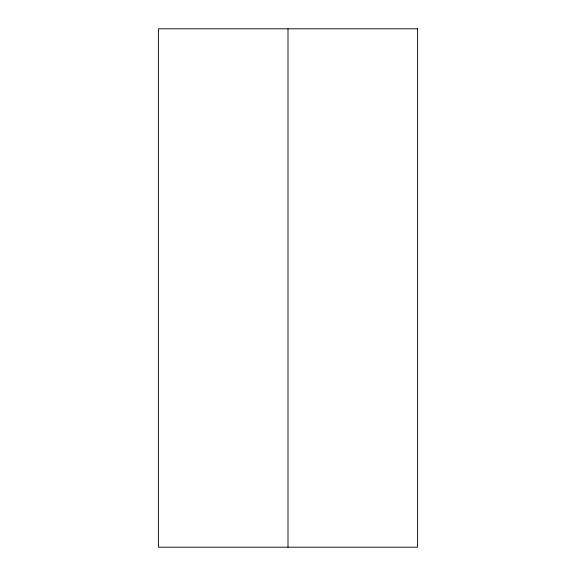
<?xml version="1.0" encoding="UTF-8"?>
<svg xmlns="http://www.w3.org/2000/svg" width="576" height="576" viewBox="0 0 576 576"><rect width="100%" height="100%" fill="white"/><g stroke="black" fill="none" stroke-linecap="round" stroke-linejoin="round"><path stroke-width="0.86" d="M288 28.8L288 547.2M417.6 28.8L158.4 28.8L158.4 547.2L417.6 547.2L417.6 28.8"/></g></svg>
